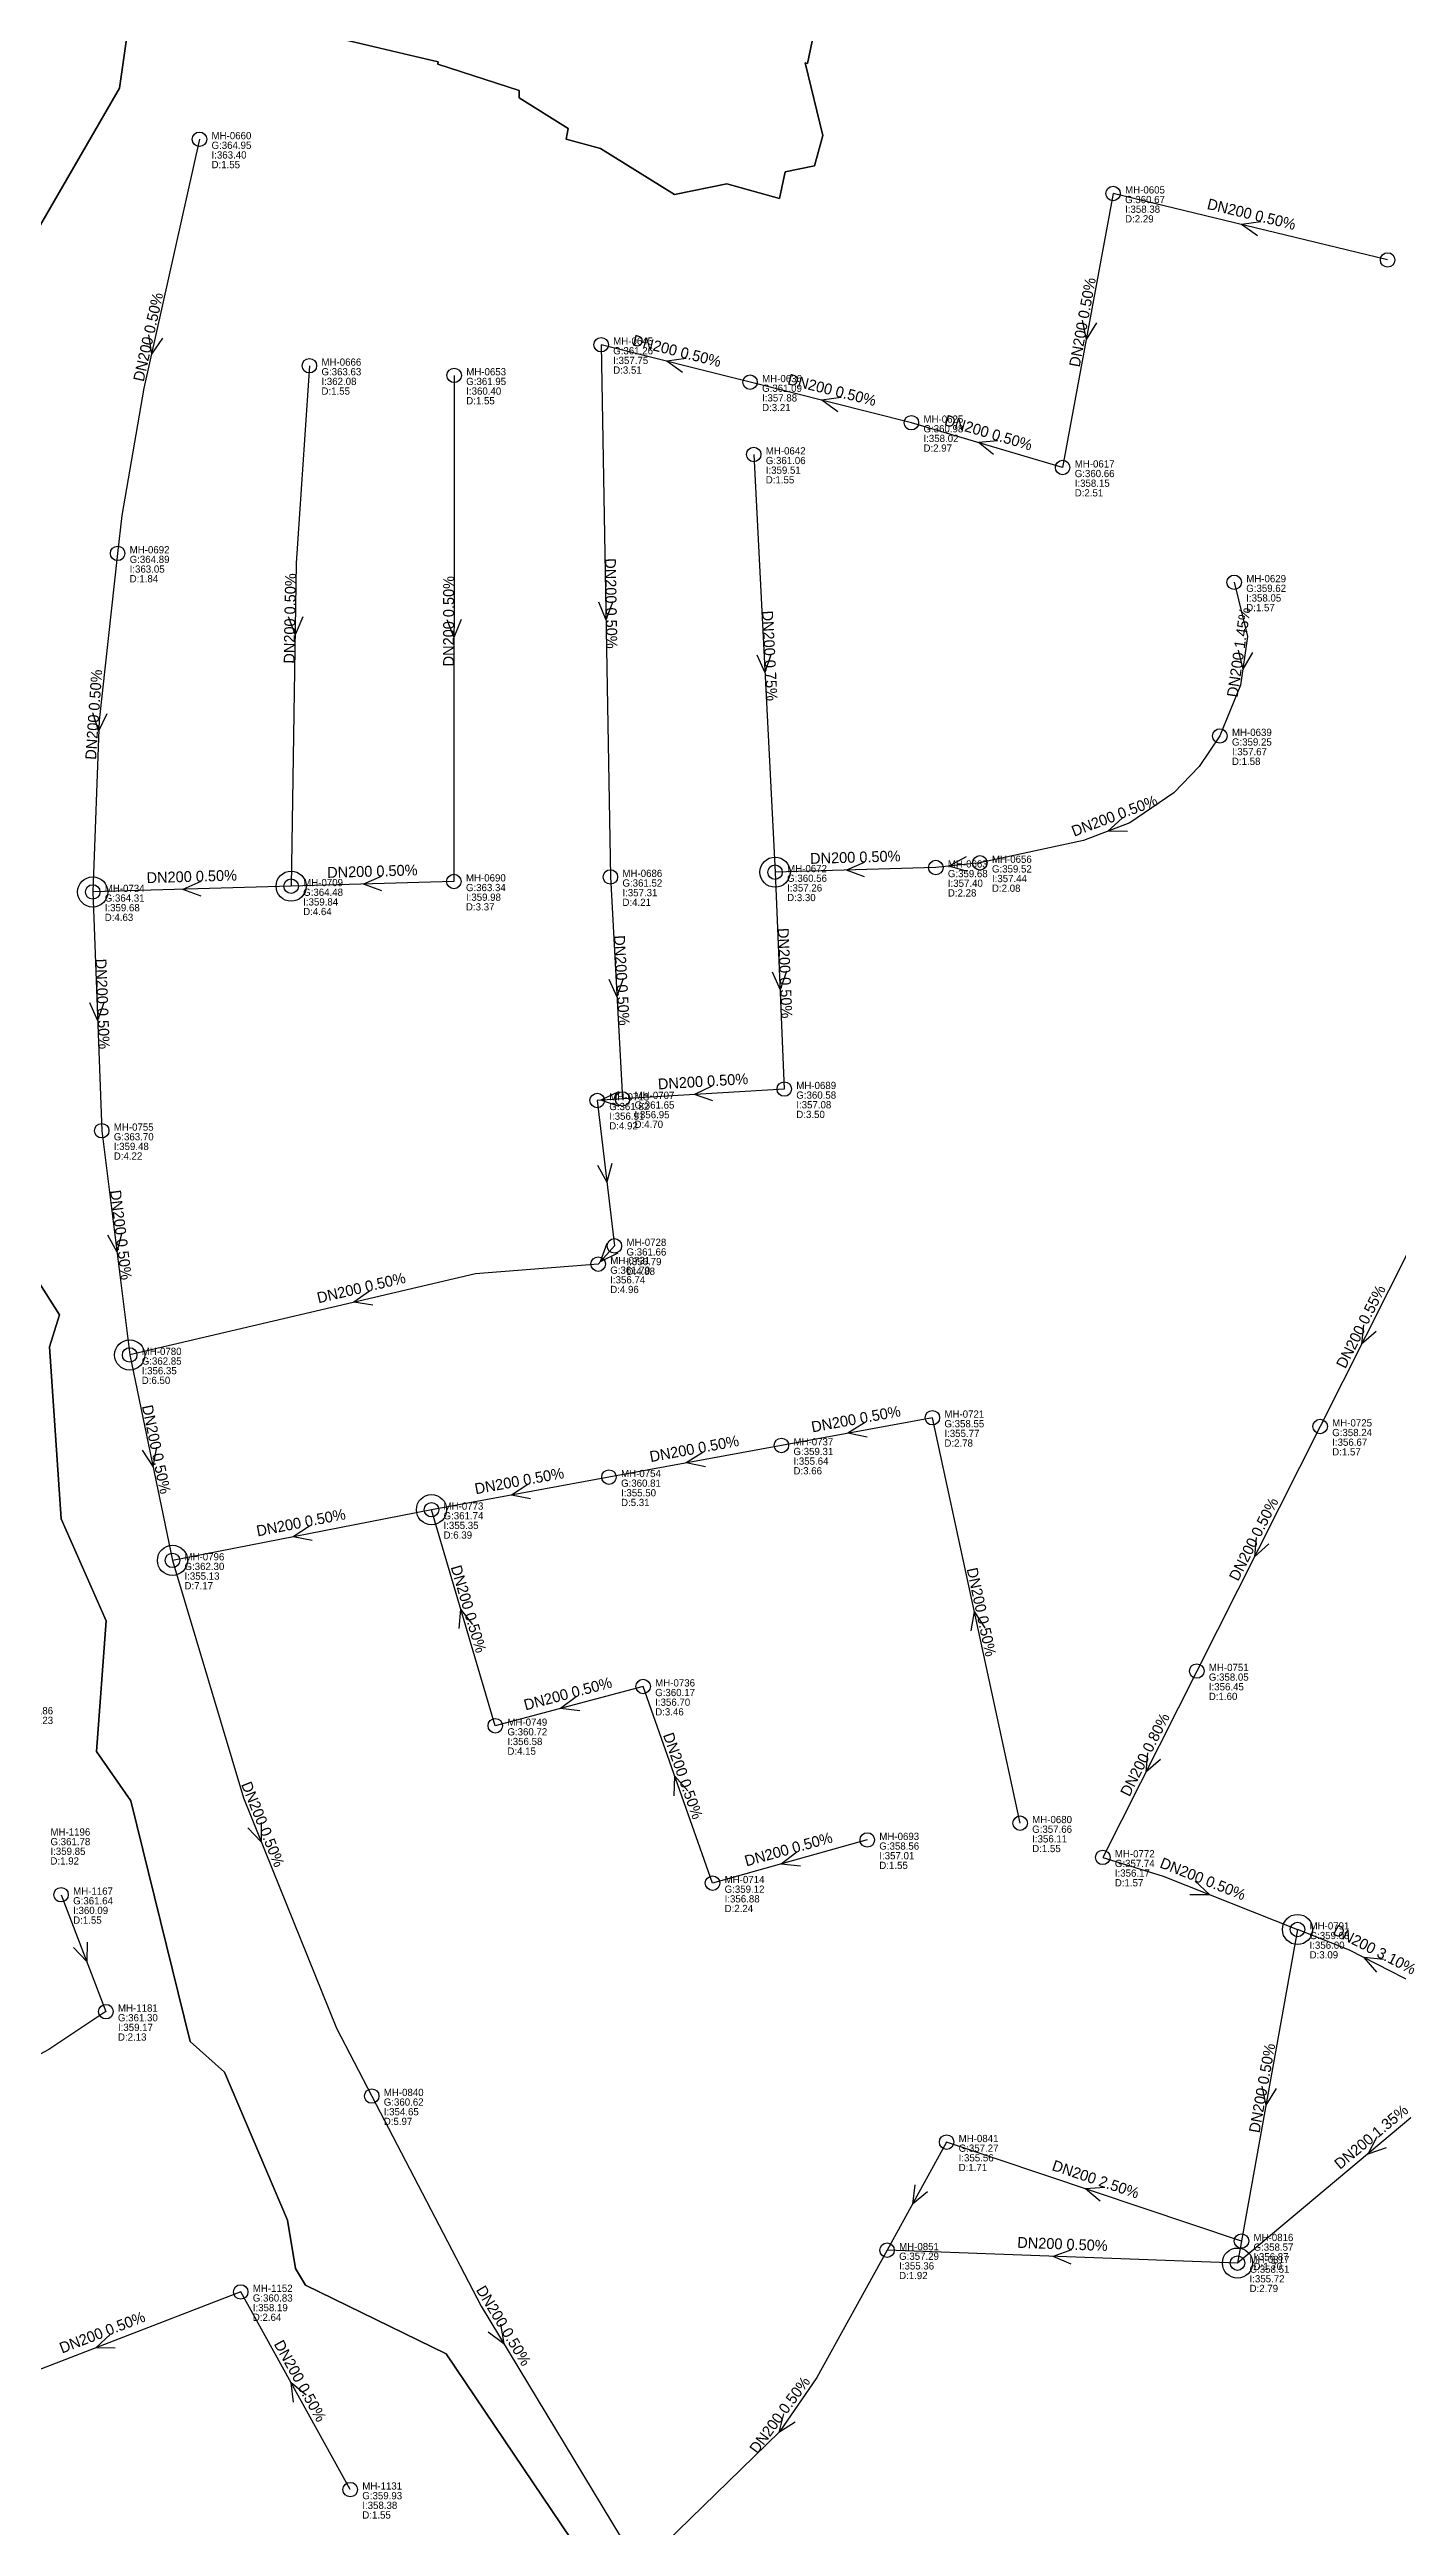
# Model space of a CAD drawing. Header units: metres. Extents: x 449149 to 451990, y 2566737 to 2570847.
# Drawn here: x 450235.5 to 450458.9, y 2568514.3 to 2568924.7 of the extents above; entities that cross this region are included whole.
import ezdxf
from ezdxf.enums import TextEntityAlignment as Align

# ---------------------------------------------------------------- set-up
doc = ezdxf.new("R2010")
doc.units = ezdxf.units.M
for name, color, linetype in [('SEW-CATCHMENT', 4, 'Continuous'), ('SEW-DROP', 6, 'Continuous'), ('SEW-LABEL', 2, 'Continuous'), ('SEW-MH', 7, 'Continuous'), ('SEW-MH-LABEL', 8, 'Continuous'), ('SEW-PIPE-DN200', 3, 'Continuous')]:
    doc.layers.add(name, color=color, linetype=linetype)

msp = doc.modelspace()

# ---------------------------------------------------------------- linework, layer by layer
at = {"layer": 'SEW-CATCHMENT'}
for points in [[(450249.92, 2568938.57), (450247.08, 2568918.34), (450229.49, 2568887.94), (450216.51, 2568897.29), (450202.28, 2568902.49), (450192.71, 2568903.58), (450187.37, 2568907.94), (450181.2, 2568910.19), (450177.24, 2568913.53), (450176.21, 2568912.02), (450169.39, 2568914.51), (450171.19, 2568925.04)], [(450229.49, 2568887.94), (450247.08, 2568918.34), (450249.92, 2568938.57)], [(450362.65, 2568929.82), (450361.13, 2568922.43), (450360.71, 2568922.54), (450363.65, 2568910.49), (450362.3, 2568905.48), (450357.44, 2568904.48), (450356.5, 2568900.05), (450347.77, 2568902.49), (450339.07, 2568900.7), (450339.07, 2568900.7), (450326.81, 2568908.33), (450321.14, 2568909.91), (450321.45, 2568911.67), (450313.3, 2568916.75), (450313.31, 2568917.95), (450299.83, 2568922.34), (450299.92, 2568922.72), (450295.39, 2568923.78), (450276.7, 2568928.16)], [(450276.7, 2568928.16), (450299.92, 2568922.72), (450299.83, 2568922.34), (450313.31, 2568917.95), (450313.3, 2568916.75), (450321.45, 2568911.67), (450321.14, 2568909.91), (450326.81, 2568908.33), (450326.81, 2568908.33), (450339.07, 2568900.7), (450347.77, 2568902.49), (450356.5, 2568900.05), (450357.44, 2568904.48), (450362.3, 2568905.48), (450363.65, 2568910.49), (450360.71, 2568922.54), (450361.13, 2568922.43), (450362.65, 2568929.82)], [(450333.17, 2568495.51), (450301.2, 2568542.85), (450277.93, 2568554.27), (450276.23, 2568557), (450274.93, 2568565), (450264.48, 2568589.53), (450258.79, 2568594.64), (450248.97, 2568634.52), (450243.27, 2568642.68), (450244.89, 2568664.36), (450237.43, 2568681.26), (450235.49, 2568709.76), (450237.13, 2568715.03), (450219.85, 2568742.18)], [(450219.85, 2568742.18), (450237.13, 2568715.03), (450235.49, 2568709.76), (450237.43, 2568681.26), (450244.89, 2568664.36), (450243.27, 2568642.68), (450248.97, 2568634.52), (450258.79, 2568594.64), (450264.48, 2568589.53), (450274.93, 2568565), (450276.23, 2568557), (450277.93, 2568554.27), (450301.2, 2568542.85), (450333.17, 2568495.51)]]:
    msp.add_lwpolyline(points, dxfattribs=at)
at = {"layer": 'SEW-DROP'}
for centre in [(450355.74, 2568788.41), (450242.63, 2568785.13), (450275.52, 2568786.09), (450248.76, 2568708.4), (450298.79, 2568682.76), (450255.85, 2568674.36), (450442.34, 2568613.19), (450432.39, 2568557.9)]:
    msp.add_circle(centre, 2.5, dxfattribs=at)
at = {"layer": 'SEW-LABEL'}
for p, q in [((450436.25, 2568896.2), (450433.05, 2568895.74)), ((450435.69, 2568893.87), (450433.05, 2568895.74)), ((450251.87, 2568877.45), (450252.38, 2568874.26)), ((450254.21, 2568876.93), (450252.38, 2568874.26)), ((450406.67, 2568879.88), (450407.31, 2568876.71)), ((450409.04, 2568879.45), (450407.31, 2568876.71)), ((450340.99, 2568873.53), (450337.79, 2568873.09)), ((450340.41, 2568871.2), (450337.79, 2568873.09)), ((450366.71, 2568867.06), (450363.51, 2568866.63)), ((450366.12, 2568864.73), (450363.51, 2568866.63)), ((450392.65, 2568859.92), (450389.44, 2568859.62)), ((450391.97, 2568857.61), (450389.44, 2568859.62)), ((450326.45, 2568833.2), (450327.7, 2568830.23)), ((450328.85, 2568833.25), (450327.7, 2568830.23)), ((450275.04, 2568830.77), (450276.19, 2568827.75)), ((450277.44, 2568830.73), (450276.19, 2568827.75)), ((450301.32, 2568830.31), (450302.52, 2568827.31)), ((450303.72, 2568830.31), (450302.52, 2568827.31)), ((450352.7, 2568824.46), (450354.05, 2568821.53)), ((450355.09, 2568824.59), (450354.05, 2568821.53)), ((450432.51, 2568825.18), (450433.27, 2568822.04)), ((450434.89, 2568824.84), (450433.27, 2568822.04)), ((450242.61, 2568814.85), (450243.6, 2568811.77)), ((450245, 2568814.68), (450243.6, 2568811.77)), ((450413.29, 2568797.38), (450410.91, 2568795.2)), ((450414.14, 2568795.14), (450410.91, 2568795.2)), ((450370.52, 2568790.04), (450367.56, 2568788.76)), ((450387.4, 2568790.93), (450384.54, 2568789.42)), ((450260.54, 2568786.85), (450257.58, 2568785.57)), ((450290.47, 2568787.72), (450287.51, 2568786.43)), ((450290.54, 2568785.32), (450287.51, 2568786.43)), ((450370.59, 2568787.64), (450367.56, 2568788.76)), ((450387.65, 2568788.54), (450384.54, 2568789.42)), ((450260.61, 2568784.45), (450257.58, 2568785.57)), ((450328.16, 2568770.66), (450329.53, 2568767.73)), ((450330.56, 2568770.79), (450329.53, 2568767.73)), ((450355.24, 2568771.89), (450356.57, 2568768.94)), ((450357.64, 2568771.99), (450356.57, 2568768.94)), ((450242.12, 2568766.81), (450243.44, 2568763.85)), ((450244.52, 2568766.9), (450243.44, 2568763.85)), ((450345.28, 2568752.94), (450342.36, 2568751.56)), ((450329.78, 2568751.99), (450326.86, 2568750.61)), ((450329.92, 2568749.6), (450326.86, 2568750.61)), ((450345.43, 2568750.54), (450342.36, 2568751.56)), ((450326.32, 2568739.88), (450327.86, 2568737.04)), ((450328.7, 2568740.16), (450327.86, 2568737.04)), ((450245.07, 2568728.33), (450246.63, 2568725.5)), ((450247.45, 2568728.63), (450246.63, 2568725.5)), ((450327.87, 2568726.89), (450326.77, 2568723.85)), ((450329.66, 2568725.29), (450326.77, 2568723.85)), ((450288.54, 2568718.98), (450285.89, 2568717.13)), ((450289.09, 2568716.64), (450285.89, 2568717.13)), ((450453.25, 2568713.39), (450452.97, 2568710.17)), ((450455.39, 2568712.31), (450452.97, 2568710.17)), ((450370.56, 2568697.16), (450367.82, 2568695.44)), ((450370.99, 2568694.8), (450367.82, 2568695.44)), ((450250.83, 2568692.61), (450252.61, 2568689.91)), ((450253.18, 2568693.1), (450252.61, 2568689.91)), ((450343.76, 2568692.24), (450341.03, 2568690.52)), ((450344.19, 2568689.88), (450341.03, 2568690.52)), ((450314.76, 2568686.91), (450312.03, 2568685.19)), ((450315.19, 2568684.55), (450312.03, 2568685.19)), ((450278.56, 2568680.03), (450275.85, 2568678.27)), ((450279.02, 2568677.67), (450275.85, 2568678.27)), ((450435.47, 2568678.17), (450435.19, 2568674.95)), ((450437.61, 2568677.08), (450435.19, 2568674.95)), ((450303.35, 2568663.08), (450303.65, 2568666.3)), ((450305.66, 2568663.76), (450303.65, 2568666.3)), ((450388.23, 2568662.69), (450388.77, 2568665.87)), ((450390.58, 2568663.2), (450388.77, 2568665.87)), ((450322.76, 2568651.75), (450320.17, 2568649.82)), ((450323.38, 2568649.43), (450320.17, 2568649.82)), ((450417.45, 2568642.46), (450417.17, 2568639.24)), ((450339, 2568635.35), (450339.13, 2568638.58)), ((450341.26, 2568636.15), (450339.13, 2568638.58)), ((450419.6, 2568641.38), (450417.17, 2568639.24)), ((450268.33, 2568630.03), (450270.57, 2568627.7)), ((450270.56, 2568630.93), (450270.57, 2568627.7)), ((450359.33, 2568626), (450356.76, 2568624.04)), ((450359.97, 2568623.69), (450356.76, 2568624.04)), ((450424.5, 2568618.99), (450427.73, 2568619)), ((450425.38, 2568621.22), (450427.73, 2568619)), ((450239.45, 2568610.23), (450241.64, 2568607.86)), ((450241.69, 2568611.09), (450241.64, 2568607.86)), ((450455.5, 2568606.1), (450453.37, 2568608.53)), ((450456.59, 2568608.23), (450453.37, 2568608.53)), ((450436.45, 2568587.24), (450437.1, 2568584.07)), ((450438.81, 2568586.81), (450437.1, 2568584.07)), ((450455.51, 2568578.83), (450453.98, 2568575.98)), ((450457.05, 2568576.99), (450453.98, 2568575.98)), ((450378.91, 2568570.89), (450378.51, 2568567.68)), ((450381.01, 2568569.73), (450378.51, 2568567.68)), ((450410.42, 2568570.41), (450407.19, 2568570.23)), ((450409.65, 2568568.14), (450407.19, 2568570.23)), ((450404.89, 2568560.11), (450401.85, 2568559.02)), ((450404.8, 2568557.71), (450401.85, 2568559.02)), ((450310.24, 2568547.77), (450310.77, 2568544.58)), ((450245.51, 2568546.06), (450243.14, 2568543.86)), ((450246.37, 2568543.82), (450243.14, 2568543.86)), ((450308.19, 2568546.53), (450310.77, 2568544.58)), ((450275.92, 2568534.85), (450275.52, 2568538.05)), ((450278.02, 2568536.01), (450275.52, 2568538.05)), ((450357.16, 2568532.94), (450356.35, 2568529.82)), ((450359.09, 2568531.52), (450356.35, 2568529.82))]:
    msp.add_line(p, q, dxfattribs=at)
at = {"layer": 'SEW-MH'}
for centre in [(450260.33, 2568909.88), (450411.76, 2568900.89), (450457.27, 2568889.88), (450326.91, 2568875.83), (450278.55, 2568872.35), (450302.55, 2568870.75), (450351.59, 2568869.62), (450378.34, 2568862.9), (450352.2, 2568857.64), (450403.41, 2568855.48), (450246.76, 2568841.25), (450431.84, 2568836.46), (450429.47, 2568810.99), (450382.38, 2568789.18), (450389.69, 2568789.96), (450242.63, 2568785.13), (450275.52, 2568786.09), (450302.5, 2568786.87), (450328.44, 2568787.62), (450355.74, 2568788.41), (450357.26, 2568752.47), (450326.26, 2568750.58), (450330.45, 2568750.83), (450244.13, 2568745.57), (450326.42, 2568723.46), (450329.11, 2568726.48), (450248.76, 2568708.4), (450381.81, 2568698.01), (450446.09, 2568696.55), (450356.79, 2568693.41), (450328.21, 2568688.16), (450298.79, 2568682.76), (450255.85, 2568674.36), (450333.87, 2568653.46), (450425.64, 2568656.02), (450309.37, 2568646.95), (450396.36, 2568630.81), (450371.02, 2568628.02), (450410.06, 2568625.14), (450345.38, 2568620.87), (450237.39, 2568618.95), (450442.34, 2568613.19), (450244.82, 2568599.57), (450288.88, 2568585.59), (450384.17, 2568577.95), (450374.3, 2568560.04), (450433.05, 2568561.55), (450432.39, 2568557.9), (450267.17, 2568553.12), (450285.32, 2568520.36)]:
    msp.add_circle(centre, 1.2, dxfattribs=at)
at = {"layer": 'SEW-PIPE-DN200'}
for points in [[(450260.33, 2568909.88), (450251.12, 2568868.61), (450247.45, 2568847.51), (450246.76, 2568841.25)], [(450411.76, 2568900.89), (450403.41, 2568855.48)], [(450457.27, 2568889.88), (450411.76, 2568900.89)], [(450278.55, 2568872.35), (450276.38, 2568839.64), (450275.52, 2568786.09)], [(450351.59, 2568869.62), (450326.91, 2568875.83)], [(450326.91, 2568875.83), (450328.44, 2568787.62)], [(450302.55, 2568870.75), (450302.5, 2568786.87)], [(450378.34, 2568862.9), (450351.59, 2568869.62)], [(450403.41, 2568855.48), (450378.34, 2568862.9)], [(450352.2, 2568857.64), (450355.74, 2568788.41)], [(450246.76, 2568841.25), (450243.71, 2568813.55), (450242.63, 2568785.13), (450242.63, 2568785.13)], [(450431.84, 2568836.46), (450434.06, 2568827.45), (450432.88, 2568819.43), (450429.47, 2568810.99), (450429.47, 2568810.99)], [(450429.47, 2568810.99), (450426.06, 2568805.95), (450421.85, 2568801.56), (450414.55, 2568796.58), (450406.86, 2568793.67), (450389.69, 2568789.96)], [(450389.69, 2568789.96), (450389.69, 2568789.96), (450382.38, 2568789.18)], [(450275.52, 2568786.09), (450242.63, 2568785.13)], [(450302.5, 2568786.87), (450275.52, 2568786.09)], [(450328.44, 2568787.62), (450330.45, 2568750.83)], [(450382.38, 2568789.18), (450355.74, 2568788.41)], [(450355.74, 2568788.41), (450357.26, 2568752.47)], [(450242.63, 2568785.13), (450244.13, 2568745.57)], [(450330.45, 2568750.83), (450326.26, 2568750.58)], [(450326.26, 2568750.58), (450329.11, 2568726.48)], [(450357.26, 2568752.47), (450330.45, 2568750.83)], [(450244.13, 2568745.57), (450248.76, 2568708.4)], [(450329.11, 2568726.48), (450326.42, 2568723.46)], [(450461.19, 2568726.48), (450446.09, 2568696.55)], [(450326.42, 2568723.46), (450326.42, 2568723.46), (450306.1, 2568721.87), (450248.76, 2568708.4)], [(450248.76, 2568708.4), (450255.85, 2568674.36)], [(450381.81, 2568698.01), (450356.79, 2568693.41)], [(450396.36, 2568630.81), (450381.81, 2568698.01)], [(450446.09, 2568696.55), (450425.64, 2568656.02)], [(450356.79, 2568693.41), (450328.21, 2568688.16)], [(450328.21, 2568688.16), (450298.79, 2568682.76)], [(450298.79, 2568682.76), (450255.85, 2568674.36)], [(450309.37, 2568646.95), (450298.79, 2568682.76)], [(450255.85, 2568674.36), (450267.62, 2568635), (450283.03, 2568596.84), (450288.88, 2568585.59)], [(450425.64, 2568656.02), (450410.06, 2568625.14)], [(450333.87, 2568653.46), (450309.37, 2568646.95)], [(450345.38, 2568620.87), (450333.87, 2568653.46)], [(450371.02, 2568628.02), (450345.38, 2568620.87)], [(450410.06, 2568625.14), (450420.06, 2568622.05), (450442.34, 2568613.19)], [(450237.39, 2568618.95), (450244.82, 2568599.57)], [(450442.34, 2568613.19), (450432.39, 2568557.9)], [(450466.72, 2568601.7), (450450.96, 2568609.77), (450442.34, 2568613.19)], [(450244.82, 2568599.57), (450235.38, 2568593.28), (450222.94, 2568586.62), (450201.8, 2568579.56)], [(450477.86, 2568595.99), (450432.39, 2568557.9)], [(450288.88, 2568585.59), (450307.01, 2568550.78), (450333.29, 2568507.36)], [(450384.17, 2568577.95), (450374.3, 2568560.04)], [(450433.05, 2568561.55), (450384.17, 2568577.95)], [(450374.3, 2568560.04), (450362.67, 2568538.92), (450356.48, 2568529.92), (450333.29, 2568507.36)], [(450432.39, 2568557.9), (450374.3, 2568560.04)], [(450267.17, 2568553.12), (450221.92, 2568535.68)], [(450285.32, 2568520.36), (450267.17, 2568553.12)]]:
    msp.add_lwpolyline(points, dxfattribs=at)

# ---------------------------------------------------------------- texts
at = {"layer": 'SEW-LABEL'}
for s, rotation, p in [('DN200 0.50%', 346.4038, (450434.51, 2568896.59)), ('DN200 0.50%', 77.4244, (450252.71, 2568876.92)), ('DN200 0.50%', 79.5889, (450407.58, 2568879.39)), ('DN200 0.50%', 345.8866, (450339.25, 2568873.93)), ('DN200 0.50%', 345.887, (450364.96, 2568867.46)), ('DN200 0.50%', 343.5228, (450390.87, 2568860.39)), ('DN200 0.50%', -89.0024, (450327.67, 2568832.93)), ('DN200 0.50%', 89.081, (450276.21, 2568830.45)), ('DN200 0.50%', 89.9628, (450302.52, 2568830.01)), ('DN200 0.75%', -87.0732, (450353.97, 2568824.23)), ('DN200 1.45%', 81.6839, (450433.48, 2568824.73)), ('DN200 0.50%', 86.0588, (450243.7, 2568814.47)), ('DN200 0.50%', 20.7459, (450412.31, 2568796.93)), ('DN200 0.50%', 1.6607, (450369.06, 2568790)), ('DN200 0.50%', 1.6608, (450259.08, 2568786.81)), ('DN200 0.50%', 1.6604, (450289.01, 2568787.68)), ('DN200 0.50%', -86.8815, (450329.44, 2568770.43)), ('DN200 0.50%', -87.5723, (450356.5, 2568771.64)), ('DN200 0.50%', -87.8398, (450243.38, 2568766.55)), ('DN200 0.50%', 3.4869, (450343.85, 2568752.85)), ('DN200 0.50%', -82.8891, (450246.44, 2568728.19)), ('DN200 0.50%', 13.2215, (450287.35, 2568718.67)), ('DN200 0.55%', 63.2252, (450453.64, 2568712.71)), ('DN200 0.50%', -78.2398, (450252.31, 2568692.58)), ('DN200 0.50%', 10.4085, (450369.3, 2568696.91)), ('DN200 0.50%', 10.4086, (450342.5, 2568691.99)), ('DN200 0.50%', 10.4087, (450313.5, 2568686.66)), ('DN200 0.50%', 63.2249, (450435.87, 2568677.49)), ('DN200 0.50%', 11.0658, (450277.32, 2568679.76)), ('DN200 0.50%', 286.4631, (450304.08, 2568666.06)), ('DN200 0.50%', 282.2179, (450389.08, 2568665.61)), ('DN200 0.50%', 14.8726, (450321.62, 2568651.41)), ('DN200 0.80%', 63.2252, (450417.85, 2568641.78)), ('DN200 0.50%', 289.4475, (450339.63, 2568638.36)), ('DN200 0.50%', -68.0156, (450270.01, 2568630.29)), ('DN200 0.50%', 15.5823, (450358.2, 2568625.64)), ('DN200 0.50%', -21.6657, (450426.33, 2568620.75)), ('DN200 3.10%', 332.8747, (450454.71, 2568609.05)), ('DN200 0.50%', 79.8006, (450437.36, 2568586.75)), ('DN200 1.35%', 39.9499, (450455.13, 2568578.14)), ('DN200 2.50%', 341.4601, (450408.61, 2568570.95)), ('DN200 0.50%', 357.8907, (450403.35, 2568560.17)), ('DN200 0.50%', -58.821, (450309.99, 2568547.06)), ('DN200 0.50%', 21.0845, (450244.54, 2568545.6)), ('DN200 0.50%', 298.988, (450276.24, 2568537.94)), ('DN200 0.50%', 53.6453, (450357.24, 2568532.22))]:
    msp.add_text(s, height=1.8, rotation=rotation, dxfattribs=at).set_placement(p, align=Align.CENTER)
at = {"layer": 'SEW-MH-LABEL'}
for s, p in [('G:364.95', (450262.33, 2568908.28)), ('MH-0660', (450262.33, 2568909.88)), ('D:1.55', (450262.33, 2568905.08)), ('I:363.40', (450262.33, 2568906.68)), ('MH-0605', (450413.76, 2568900.89)), ('G:360.67', (450413.76, 2568899.29)), ('D:2.29', (450413.76, 2568896.09)), ('I:358.38', (450413.76, 2568897.69)), ('MH-0645', (450328.91, 2568875.83)), ('G:363.63', (450280.55, 2568870.75)), ('MH-0666', (450280.55, 2568872.35)), ('MH-0653', (450304.55, 2568870.75)), ('G:361.26', (450328.91, 2568874.23)), ('D:3.51', (450328.91, 2568871.03)), ('I:357.75', (450328.91, 2568872.63)), ('D:1.55', (450280.55, 2568867.55)), ('I:362.08', (450280.55, 2568869.15)), ('G:361.95', (450304.55, 2568869.15)), ('I:360.40', (450304.55, 2568867.55)), ('G:361.09', (450353.59, 2568868.02)), ('MH-0636', (450353.59, 2568869.62)), ('D:1.55', (450304.55, 2568865.95)), ('D:3.21', (450353.59, 2568864.82)), ('I:357.88', (450353.59, 2568866.42)), ('MH-0625', (450380.34, 2568862.9)), ('G:360.98', (450380.34, 2568861.3)), ('I:358.02', (450380.34, 2568859.7)), ('G:361.06', (450354.2, 2568856.04)), ('MH-0642', (450354.2, 2568857.64)), ('I:359.51', (450354.2, 2568854.44)), ('D:2.97', (450380.34, 2568858.1)), ('MH-0617', (450405.41, 2568855.48)), ('D:1.55', (450354.2, 2568852.84)), ('G:360.66', (450405.41, 2568853.88)), ('D:2.51', (450405.41, 2568850.68)), ('I:358.15', (450405.41, 2568852.28)), ('G:364.89', (450248.76, 2568839.65)), ('MH-0692', (450248.76, 2568841.25)), ('I:363.05', (450248.76, 2568838.05)), ('D:1.84', (450248.76, 2568836.45)), ('G:359.62', (450433.84, 2568834.86)), ('MH-0629', (450433.84, 2568836.46)), ('D:1.57', (450433.84, 2568831.66)), ('I:358.05', (450433.84, 2568833.26)), ('G:359.25', (450431.47, 2568809.39)), ('MH-0639', (450431.47, 2568810.99)), ('D:1.58', (450431.47, 2568806.19)), ('I:357.67', (450431.47, 2568807.79)), ('MH-0663', (450384.38, 2568789.18)), ('MH-0656', (450391.69, 2568789.96)), ('MH-0734', (450244.63, 2568785.13)), ('G:364.48', (450277.52, 2568784.49)), ('MH-0709', (450277.52, 2568786.09)), ('G:363.34', (450304.5, 2568785.27)), ('MH-0690', (450304.5, 2568786.87)), ('G:361.52', (450330.44, 2568786.02)), ('MH-0686', (450330.44, 2568787.62)), ('G:360.56', (450357.74, 2568786.81)), ('MH-0672', (450357.74, 2568788.41)), ('I:357.26', (450357.74, 2568785.21)), ('G:359.68', (450384.38, 2568787.58)), ('I:357.40', (450384.38, 2568785.98)), ('G:359.52', (450391.69, 2568788.36)), ('D:2.08', (450391.69, 2568785.16)), ('I:357.44', (450391.69, 2568786.76)), ('G:364.31', (450244.63, 2568783.53)), ('I:359.68', (450244.63, 2568781.93)), ('D:4.64', (450277.52, 2568781.29)), ('I:359.84', (450277.52, 2568782.89)), ('D:3.37', (450304.5, 2568782.07)), ('I:359.98', (450304.5, 2568783.67)), ('D:4.21', (450330.44, 2568782.82)), ('I:357.31', (450330.44, 2568784.42)), ('D:3.30', (450357.74, 2568783.61)), ('D:2.28', (450384.38, 2568784.38)), ('D:4.63', (450244.63, 2568780.33)), ('MH-0689', (450359.26, 2568752.47)), ('G:361.82', (450328.26, 2568748.98)), ('MH-0713', (450328.26, 2568750.58)), ('G:361.65', (450332.45, 2568749.23)), ('MH-0707', (450332.45, 2568750.83)), ('I:356.95', (450332.45, 2568747.63)), ('G:360.58', (450359.26, 2568750.87)), ('D:3.50', (450359.26, 2568747.67)), ('I:357.08', (450359.26, 2568749.27)), ('G:363.70', (450246.13, 2568743.97)), ('MH-0755', (450246.13, 2568745.57)), ('D:4.92', (450328.26, 2568745.78)), ('I:356.91', (450328.26, 2568747.38)), ('D:4.70', (450332.45, 2568746.03)), ('D:4.22', (450246.13, 2568740.77)), ('I:359.48', (450246.13, 2568742.37)), ('MH-0731', (450328.42, 2568723.46)), ('G:361.66', (450331.11, 2568724.88)), ('MH-0728', (450331.11, 2568726.48)), ('I:356.79', (450331.11, 2568723.28)), ('G:361.70', (450328.42, 2568721.86)), ('I:356.74', (450328.42, 2568720.26)), ('D:4.88', (450331.11, 2568721.68)), ('D:4.96', (450328.42, 2568718.66)), ('G:362.85', (450250.76, 2568706.8)), ('MH-0780', (450250.76, 2568708.4)), ('D:6.50', (450250.76, 2568703.6)), ('I:356.35', (450250.76, 2568705.2)), ('G:358.55', (450383.81, 2568696.41)), ('MH-0721', (450383.81, 2568698.01)), ('I:355.77', (450383.81, 2568694.81)), ('G:358.24', (450448.09, 2568694.95)), ('MH-0725', (450448.09, 2568696.55)), ('G:359.31', (450358.79, 2568691.81)), ('MH-0737', (450358.79, 2568693.41)), ('I:355.64', (450358.79, 2568690.21)), ('D:2.78', (450383.81, 2568693.21)), ('D:1.57', (450448.09, 2568691.75)), ('I:356.67', (450448.09, 2568693.35)), ('G:360.81', (450330.21, 2568686.56)), ('MH-0754', (450330.21, 2568688.16)), ('D:3.66', (450358.79, 2568688.61)), ('MH-0773', (450300.79, 2568682.76)), ('D:5.31', (450330.21, 2568683.36)), ('I:355.50', (450330.21, 2568684.96)), ('G:361.74', (450300.79, 2568681.16)), ('D:6.39', (450300.79, 2568677.96)), ('I:355.35', (450300.79, 2568679.56)), ('MH-0796', (450257.85, 2568674.36)), ('G:362.30', (450257.85, 2568672.76)), ('D:7.17', (450257.85, 2568669.56)), ('I:355.13', (450257.85, 2568671.16)), ('MH-0736', (450335.87, 2568653.46)), ('G:358.05', (450427.64, 2568654.42)), ('MH-0751', (450427.64, 2568656.02)), ('G:360.17', (450335.87, 2568651.86)), ('I:356.70', (450335.87, 2568650.26)), ('D:1.60', (450427.64, 2568651.22)), ('I:356.45', (450427.64, 2568652.82)), ('G:362.23', (450229.47, 2568647.25)), ('MH-1186', (450229.47, 2568648.85)), ('G:360.72', (450311.37, 2568645.35)), ('MH-0749', (450311.37, 2568646.95)), ('D:3.46', (450335.87, 2568648.66)), ('D:4.15', (450311.37, 2568642.15)), ('I:356.58', (450311.37, 2568643.75)), ('MH-1196', (450235.63, 2568628.75)), ('G:357.66', (450398.36, 2568629.21)), ('MH-0680', (450398.36, 2568630.81)), ('G:361.78', (450235.63, 2568627.15)), ('I:359.85', (450235.63, 2568625.55)), ('G:358.56', (450373.02, 2568626.42)), ('MH-0693', (450373.02, 2568628.02)), ('I:357.01', (450373.02, 2568624.82)), ('D:1.55', (450398.36, 2568626.01)), ('I:356.11', (450398.36, 2568627.61)), ('MH-0772', (450412.06, 2568625.14)), ('D:1.92', (450235.63, 2568623.95)), ('MH-0714', (450347.38, 2568620.87)), ('D:1.55', (450373.02, 2568623.22)), ('G:357.74', (450412.06, 2568623.54)), ('D:1.57', (450412.06, 2568620.34)), ('I:356.17', (450412.06, 2568621.94)), ('G:361.64', (450239.39, 2568617.35)), ('MH-1167', (450239.39, 2568618.95)), ('G:359.12', (450347.38, 2568619.27)), ('I:356.88', (450347.38, 2568617.67)), ('D:1.55', (450239.39, 2568614.15)), ('I:360.09', (450239.39, 2568615.75)), ('D:2.24', (450347.38, 2568616.07)), ('MH-0791', (450444.34, 2568613.19)), ('G:359.08', (450444.34, 2568611.59)), ('D:3.09', (450444.34, 2568608.39)), ('I:356.00', (450444.34, 2568609.99)), ('G:361.30', (450246.82, 2568597.97)), ('MH-1181', (450246.82, 2568599.57)), ('I:359.17', (450246.82, 2568596.37)), ('D:2.13', (450246.82, 2568594.77)), ('G:360.62', (450290.88, 2568583.99)), ('MH-0840', (450290.88, 2568585.59)), ('D:5.97', (450290.88, 2568580.79)), ('I:354.65', (450290.88, 2568582.39)), ('G:357.27', (450386.17, 2568576.35)), ('MH-0841', (450386.17, 2568577.95)), ('D:1.71', (450386.17, 2568573.15)), ('I:355.56', (450386.17, 2568574.75)), ('MH-0851', (450376.3, 2568560.04)), ('G:358.57', (450435.05, 2568559.95)), ('MH-0816', (450435.05, 2568561.55)), ('G:357.29', (450376.3, 2568558.44)), ('D:1.92', (450376.3, 2568555.24)), ('I:355.36', (450376.3, 2568556.84)), ('G:358.51', (450434.39, 2568556.3)), ('MH-0817', (450434.39, 2568557.9)), ('I:355.72', (450434.39, 2568554.7)), ('D:1.70', (450435.05, 2568556.75)), ('I:356.87', (450435.05, 2568558.35)), ('G:360.83', (450269.17, 2568551.52)), ('MH-1152', (450269.17, 2568553.12)), ('D:2.79', (450434.39, 2568553.1)), ('D:2.64', (450269.17, 2568548.32)), ('I:358.19', (450269.17, 2568549.92)), ('G:359.93', (450287.32, 2568518.76)), ('MH-1131', (450287.32, 2568520.36)), ('D:1.55', (450287.32, 2568515.56)), ('I:358.38', (450287.32, 2568517.16))]:
    msp.add_text(s, height=1.2, dxfattribs=at).set_placement(p)

doc.saveas('drawing.dxf')
